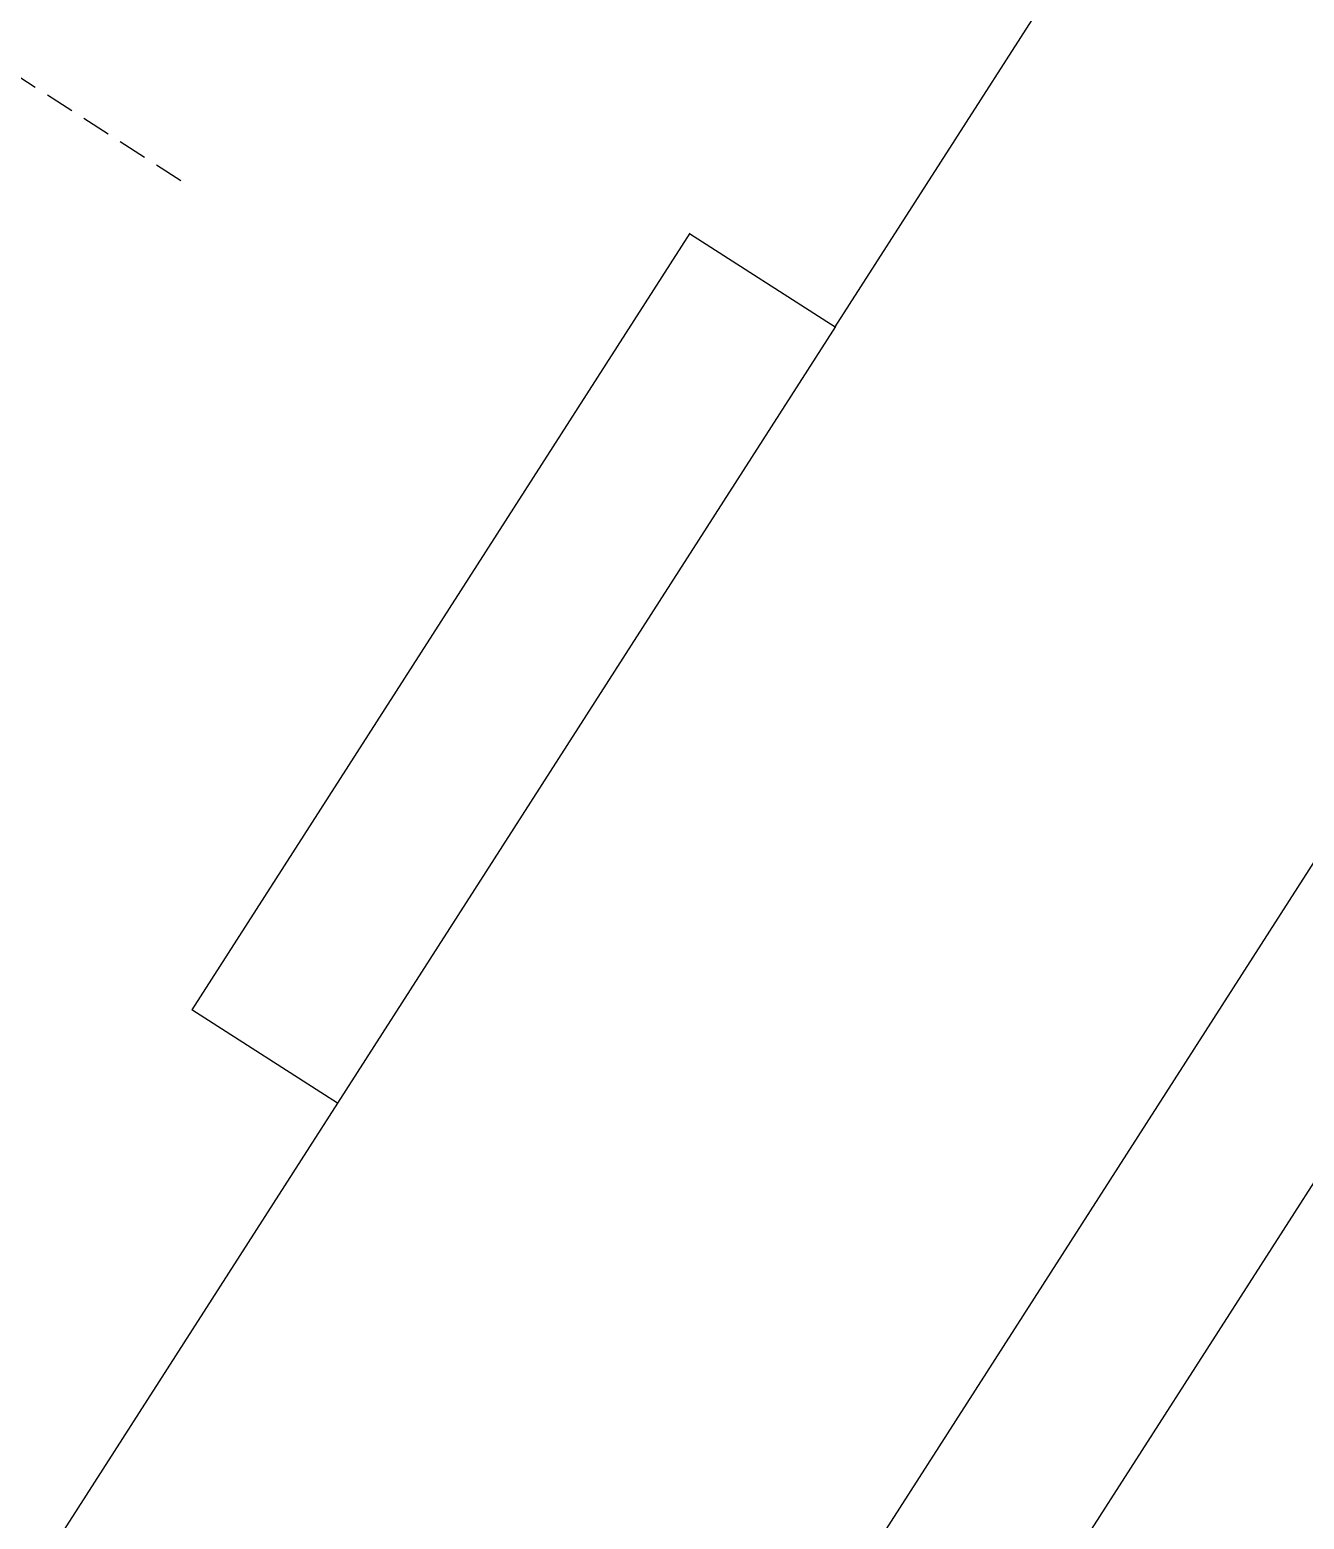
# Model space of a CAD drawing. Header units: millimetres. Extents: x -244126 to 368105, y -173968 to 259060.
# Drawn here: x -170228.09 to -170204.26, y 88069.28 to 88097.15 of the extents above; entities that cross this region are included whole.
import ezdxf
from ezdxf.xclip import XClip

# ---------------------------------------------------------------- set-up
doc = ezdxf.new("R2010")
doc.units = ezdxf.units.MM
doc.header["$MEASUREMENT"] = 0
doc.header["$XCLIPFRAME"] = 0
doc.linetypes.add('DASHED2', pattern=[0.375, 0.25, -0.125])
doc.layers.add('WALL', color=2, linetype='Continuous')

# ---------------------------------------------------------------- blocks, each defined once
blk = doc.blocks.new('A$C015d2ecd')
at = {"layer": 'WALL', "color": 1}
for p, q in [((45.501, 28), (45.503, 29.5)), ((53.507, 29.5), (45.503, 29.5)), ((53.506, 28), (45.501, 28)), ((69.581, 22), (0.001, 22))]:
    blk.add_line(p, q, dxfattribs=at)
at = {"layer": 'WALL', "color": 8}
for p, q in [((45.501, 28), (31.503, 28)), ((53.501, 28), (61.503, 28)), ((70.439, 20.5), (0, 20.5))]:
    blk.add_line(p, q, dxfattribs=at)
at = {"layer": 'WALL', "color": 1}
blk.add_lwpolyline([(53.503, 29.5), (53.501, 28)], dxfattribs=at)
blk = doc.blocks.new('A$C8d4ba1c4')
at = {"layer": 'WALL', "color": 8, "linetype": 'DASHED2'}
blk.add_line((16.056, 25.352), (16.056, -0.516), dxfattribs=at)
blk = doc.blocks.new('G$CE2FEF259')
at = {"layer": 'WALL', "color": 8}
for name, p, rotation in [('A$C015d2ecd', (348.769, 977.744), 57.34642066842176), ('A$C8d4ba1c4', (339.389, 1025.865), 57.34642066895898)]:
    blk.add_blockref(name, p, dxfattribs=dict(at, rotation=rotation))

msp = doc.modelspace()

# ---------------------------------------------------------------- block references
at = {"layer": 'WALL'}
ref = msp.add_blockref('G$CE2FEF259', (-170976.46562, 85853.65289), dxfattribs=dict(at, xscale=2.15622, yscale=2.15622, zscale=2.15622))
XClip(ref).set_block_clipping_path([(229.8917036206, 427.7812507302), (2596.1703750715, 1370.8402830809)])

doc.saveas('drawing.dxf')
